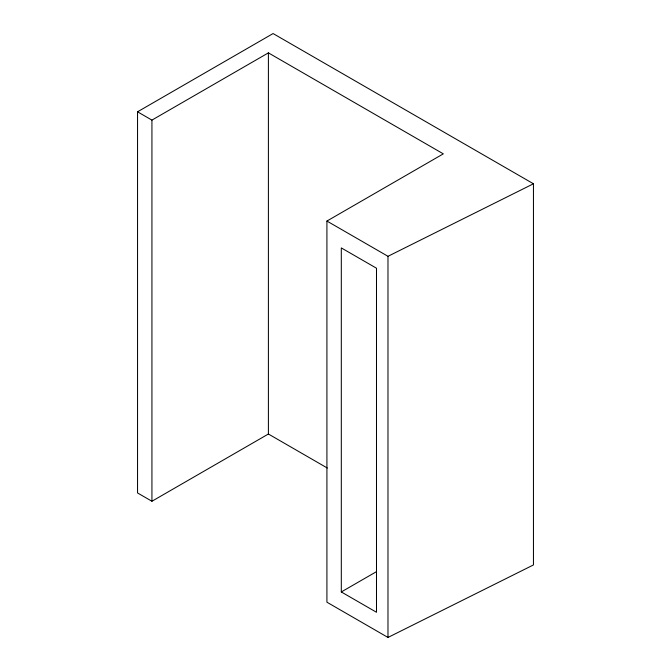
<?xml version="1.0" encoding="UTF-8"?>
<svg xmlns="http://www.w3.org/2000/svg" width="671" height="671" viewBox="0 0 671 671"><rect width="100%" height="100%" fill="white"/><g stroke="black" fill="none" stroke-linecap="round" stroke-linejoin="round"><path stroke-width="1.01" d="M137.547 111.805L273.089 33.55L533.453 183.779L533.453 564.932L387.981 637.45L326.92 602.197L326.92 221.053L443.313 153.852L268.4 52.866L151.931 120.109L137.547 111.805L137.547 492.95L151.931 501.254L268.4 434.011L327.305 468.022M341.304 591.948L376.498 612.271L376.498 268.224L341.304 247.909L341.304 591.948L376.548 571.608M326.92 221.053L387.981 256.305L533.453 183.779M387.981 256.305L387.981 637.45M268.4 52.866L268.4 434.011M151.931 120.109L151.931 501.254"/></g></svg>
